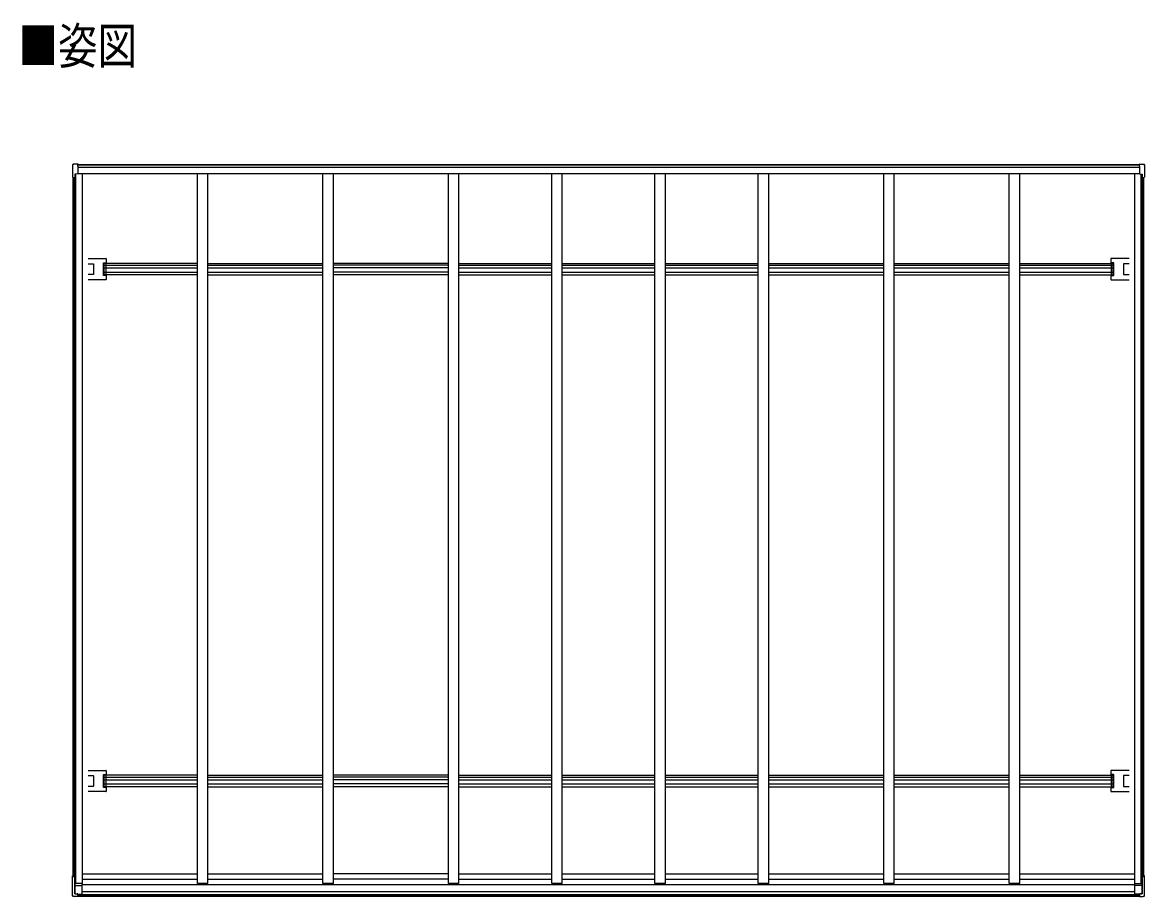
# Model space of a CAD drawing. Units: millimetres, scale not verified. Extents: x -14718 to 14718, y -10395 to 10395.
# Drawn here: x -10448 to -5082, y 660 to 4838 of the extents above; entities that cross this region are included whole.
import ezdxf
from ezdxf.enums import TextEntityAlignment as Align

# ---------------------------------------------------------------- set-up
doc = ezdxf.new("R2010")
doc.units = ezdxf.units.MM
doc.header["$LTSCALE"] = 50
for name, color, linetype in [('0-2_USER1', 3, 'Continuous'), ('0-4_YKK_13', 4, 'Continuous'), ('0-5_YKK_A1', 4, 'Continuous')]:
    doc.layers.add(name, color=color, linetype=linetype)
doc.styles.add('ＭＳ ゴシック', font='')
doc.styles.get('ＭＳ ゴシック').set_extended_font_data('MS Gothic')

msp = doc.modelspace()

# ---------------------------------------------------------------- linework, layer by layer
at = {"layer": '0-4_YKK_13'}
for p, q in [((-10207.81, 4157.41), (-10207.81, 4099.55)), ((-10207.4, 4155.69), (-10207.4, 4098.22)), ((-10182.93, 4162.27), (-10201.98, 4161.23)), ((-10182.93, 4160.54), (-10201.63, 4159.59)), ((-10182.93, 4162.26), (-10182.93, 4161.13)), ((-10182.93, 4154.64), (-10182.93, 4161.13)), ((-10182.93, 4160.43), (-10182.93, 4160.54)), ((-10182.93, 4151.03), (-10182.93, 4160.43)), ((-10182.93, 4151.03), (-10182.93, 4149.39)), ((-10182.93, 4149.6), (-10182.93, 4149.39)), ((-10182.93, 4149.39), (-10182.93, 4114.61)), ((-5106.93, 4162.27), (-5087.88, 4161.23)), ((-5106.93, 4162.26), (-5106.93, 4161.13)), ((-5106.93, 4154.64), (-5106.93, 4161.13)), ((-5106.93, 4160.54), (-5088.23, 4159.59)), ((-5106.93, 4160.43), (-5106.93, 4160.54)), ((-5106.93, 4151.03), (-5106.93, 4160.43)), ((-5106.93, 4151.03), (-5106.93, 4149.39)), ((-5106.93, 4149.6), (-5106.93, 4149.39)), ((-5106.93, 4149.39), (-5106.93, 4114.61)), ((-5082.46, 4155.69), (-5082.46, 4098.22)), ((-5082.05, 4157.41), (-5082.05, 4099.55)), ((-10196.76, 4113.94), (-10196.76, 4103.76)), ((-5093.1, 4113.94), (-5093.1, 4103.76)), ((-10133.93, 3709.73), (-10047.98, 3709.73)), ((-10046.98, 3708.73), (-10046.98, 3688.62)), ((-5242.88, 3708.73), (-5242.88, 3688.62)), ((-5155.93, 3709.73), (-5241.88, 3709.73)), ((-10133.93, 3685.28), (-10107.98, 3685.28)), ((-10106.98, 3684.28), (-10106.98, 3634.28)), ((-10060.48, 3629.58), (-10060.48, 3688.98)), ((-10059.48, 3689.98), (-10048.56, 3689.98)), ((-10047.57, 3690.04), (-10048.6, 3689.01)), ((-5242.3, 3690.04), (-5241.26, 3689.01)), ((-5230.38, 3689.98), (-5241.3, 3689.98)), ((-5229.38, 3629.58), (-5229.38, 3688.98)), ((-5182.88, 3684.28), (-5182.88, 3634.28)), ((-5155.93, 3685.28), (-5181.88, 3685.28)), ((-10107.98, 3633.28), (-10133.93, 3633.28)), ((-10047.98, 3608.83), (-10133.93, 3608.83)), ((-10048.56, 3628.58), (-10059.48, 3628.58)), ((-10048.6, 3629.56), (-10047.57, 3628.53)), ((-10046.98, 3629.94), (-10046.98, 3609.83)), ((-5242.88, 3629.94), (-5242.88, 3609.83)), ((-5241.26, 3629.56), (-5242.3, 3628.53)), ((-5241.88, 3608.83), (-5155.93, 3608.83)), ((-5241.3, 3628.58), (-5230.38, 3628.58)), ((-5181.88, 3633.28), (-5155.93, 3633.28)), ((-10133.93, 1262.91), (-10047.98, 1262.91)), ((-10133.93, 1238.46), (-10107.98, 1238.46)), ((-10106.98, 1237.46), (-10106.98, 1187.46)), ((-10060.48, 1182.76), (-10060.48, 1242.16)), ((-10059.48, 1243.16), (-10048.56, 1243.16)), ((-10047.57, 1243.22), (-10048.6, 1242.19)), ((-10046.98, 1261.91), (-10046.98, 1241.8)), ((-5242.88, 1261.91), (-5242.88, 1241.8)), ((-5242.3, 1243.22), (-5241.26, 1242.19)), ((-5155.93, 1262.91), (-5241.88, 1262.91)), ((-5230.38, 1243.16), (-5241.3, 1243.16)), ((-5229.38, 1182.76), (-5229.38, 1242.16)), ((-5182.88, 1237.46), (-5182.88, 1187.46)), ((-5155.93, 1238.46), (-5181.88, 1238.46)), ((-10107.98, 1186.46), (-10133.93, 1186.46)), ((-10048.56, 1181.76), (-10059.48, 1181.76)), ((-10048.6, 1182.74), (-10047.57, 1181.71)), ((-10046.98, 1183.12), (-10046.98, 1163.01)), ((-5242.88, 1183.12), (-5242.88, 1163.01)), ((-5241.26, 1182.74), (-5242.3, 1181.71)), ((-5241.3, 1181.76), (-5230.38, 1181.76)), ((-5181.88, 1186.46), (-5155.93, 1186.46)), ((-10047.98, 1162.01), (-10133.93, 1162.01)), ((-5241.88, 1162.01), (-5155.93, 1162.01)), ((-10207.81, 666.1), (-10207.81, 758.88)), ((-10207.4, 665.17), (-10207.4, 757.55)), ((-10204.93, 758.76), (-10206.75, 758.79)), ((-10206.35, 757.64), (-10204.93, 757.66)), ((-10204.93, 759.04), (-10205.99, 758.91)), ((-10205.78, 758.88), (-10204.93, 758.87)), ((-10204.93, 757.55), (-10205.5, 757.54)), ((-10198.3, 756.15), (-10196.91, 756.14)), ((-10197.13, 756.04), (-10196.91, 756.14)), ((-10196.91, 751.16), (-10196.91, 756.14)), ((-5091.56, 756.15), (-5092.95, 756.14)), ((-5092.73, 756.04), (-5092.95, 756.14)), ((-5092.95, 751.16), (-5092.95, 756.14)), ((-5084.93, 759.04), (-5083.87, 758.91)), ((-5084.08, 758.88), (-5084.93, 758.87)), ((-5084.93, 758.76), (-5083.11, 758.79)), ((-5083.51, 757.64), (-5084.93, 757.66)), ((-5084.93, 757.55), (-5084.36, 757.54)), ((-5082.46, 665.17), (-5082.46, 757.55)), ((-5082.05, 666.1), (-5082.05, 758.88)), ((-10196.76, 749.33), (-10196.76, 673.44)), ((-10196.76, 712.81), (-10161.93, 712.84)), ((-10161.93, 670.44), (-10161.93, 722.67)), ((-5127.93, 670.44), (-5127.93, 722.67)), ((-5093.1, 712.81), (-5127.93, 712.84)), ((-5093.1, 749.33), (-5093.1, 673.44)), ((-10204.72, 661.5), (-10204.73, 661.5)), ((-10182.93, 660.31), (-10201.63, 661.3)), ((-10196.88, 673.39), (-10197.13, 673.29)), ((-10197.13, 673.29), (-10182.93, 672.49)), ((-10196.76, 673.44), (-10196.88, 673.39)), ((-10194.74, 673.29), (-10185.93, 672.83)), ((-10185.93, 672.89), (-10185.93, 672.83)), ((-10185.93, 672.76), (-10185.93, 672.83)), ((-10182.93, 672.6), (-10185.93, 672.76)), ((-10182.93, 672.6), (-10182.93, 672.49)), ((-10182.93, 668.34), (-10182.93, 672.49)), ((-10182.93, 672.31), (-10161.93, 672.11)), ((-10182.93, 666.85), (-10182.93, 668.34)), ((-10182.93, 666.85), (-10182.93, 660.36)), ((-10182.93, 660.33), (-10182.93, 660.36)), ((-5106.93, 672.31), (-5127.93, 672.11)), ((-5092.73, 673.29), (-5106.93, 672.49)), ((-5106.93, 672.6), (-5103.93, 672.76)), ((-5106.93, 672.6), (-5106.93, 672.49)), ((-5106.93, 668.34), (-5106.93, 672.49)), ((-5106.93, 666.85), (-5106.93, 668.34)), ((-5106.93, 666.85), (-5106.93, 660.36)), ((-5106.93, 660.31), (-5088.23, 661.3)), ((-5106.93, 660.33), (-5106.93, 660.36)), ((-5095.12, 673.29), (-5103.93, 672.83)), ((-5103.93, 672.89), (-5103.93, 672.83)), ((-5103.93, 672.76), (-5103.93, 672.83)), ((-5093.1, 673.44), (-5092.98, 673.39)), ((-5092.98, 673.39), (-5092.73, 673.29)), ((-5085.14, 661.5), (-5085.14, 661.5))]:
    msp.add_line(p, q, dxfattribs=at)
for points in [[(-10207.8, 4158.18), (-10207.8, 4157.88), (-10207.81, 4157.41)], [(-10207.4, 4156.45), (-10207.4, 4155.91), (-10207.4, 4155.69)], [(-10201.98, 4161.23), (-10203.57, 4161.12), (-10205.29, 4160.97), (-10205.3, 4160.97)], [(-5087.88, 4161.23), (-5086.3, 4161.12), (-5084.57, 4160.97), (-5084.56, 4160.97)], [(-5082.46, 4156.45), (-5082.46, 4155.91), (-5082.46, 4155.69)], [(-5082.06, 4158.18), (-5082.06, 4157.88), (-5082.06, 4157.41)], [(-10207.33, 4098.19), (-10207.39, 4098.21), (-10207.4, 4098.22)], [(-10182.93, 4114.61), (-10197.13, 4113.92), (-10197.13, 4096.71), (-10198.25, 4096.71)], [(-10196.91, 4101.8), (-10196.91, 4096.81), (-10197.13, 4096.71)], [(-5106.93, 4114.61), (-5092.73, 4113.92), (-5092.73, 4096.71), (-5091.61, 4096.71)], [(-5092.95, 4101.8), (-5092.95, 4096.81), (-5092.73, 4096.71)], [(-5082.53, 4098.19), (-5082.47, 4098.21), (-5082.46, 4098.22)], [(-10048.66, 3688.01), (-10048.66, 3631.78), (-10048.66, 3630.56)], [(-10048.53, 3686.78), (-10048.53, 3687.07), (-10046.98, 3688.62)], [(-5241.33, 3686.78), (-5241.33, 3687.07), (-5242.88, 3688.62)], [(-5241.2, 3688.01), (-5241.2, 3631.78), (-5241.2, 3630.56)], [(-10046.98, 3629.94), (-10048.53, 3631.5), (-10048.53, 3631.78)], [(-5242.88, 3629.94), (-5241.33, 3631.5), (-5241.33, 3631.78)], [(-10048.66, 1241.19), (-10048.66, 1184.96), (-10048.66, 1183.74)], [(-10048.53, 1239.96), (-10048.53, 1240.25), (-10046.98, 1241.8)], [(-5241.33, 1239.96), (-5241.33, 1240.25), (-5242.88, 1241.8)], [(-5241.2, 1241.19), (-5241.2, 1184.96), (-5241.2, 1183.74)], [(-10046.98, 1183.12), (-10048.53, 1184.68), (-10048.53, 1184.96)], [(-5242.88, 1183.12), (-5241.33, 1184.68), (-5241.33, 1184.96)], [(-10206.75, 758.79), (-10207.05, 758.79), (-10207.31, 758.81), (-10207.53, 758.82), (-10207.69, 758.84), (-10207.78, 758.86), (-10207.81, 758.88), (-10207.76, 758.9), (-10207.64, 758.92)], [(-10207.64, 758.92), (-10206.17, 759.1), (-10204.93, 759.25)], [(-10207.33, 757.52), (-10207.39, 757.54), (-10207.4, 757.56), (-10207.35, 757.58), (-10207.23, 757.6), (-10207.07, 757.61), (-10206.86, 757.62), (-10206.62, 757.63), (-10206.35, 757.64)], [(-10205.99, 758.91), (-10206.01, 758.91), (-10206.03, 758.9), (-10206.02, 758.9), (-10206, 758.89), (-10205.96, 758.89), (-10205.91, 758.89), (-10205.85, 758.88), (-10205.78, 758.88)], [(-10205.5, 757.54), (-10205.56, 757.54), (-10205.61, 757.54), (-10205.66, 757.54), (-10205.7, 757.53), (-10205.73, 757.53), (-10205.74, 757.53), (-10205.74, 757.52), (-10205.72, 757.52)], [(-10197.13, 673.29), (-10197.13, 756.04), (-10198.25, 756.04)], [(-5092.73, 673.29), (-5092.73, 756.04), (-5091.61, 756.04)], [(-5082.23, 758.92), (-5083.69, 759.1), (-5084.93, 759.25)], [(-5084.36, 757.54), (-5084.3, 757.54), (-5084.25, 757.54), (-5084.2, 757.54), (-5084.16, 757.53), (-5084.13, 757.53), (-5084.12, 757.53), (-5084.12, 757.52), (-5084.14, 757.52)], [(-5083.87, 758.91), (-5083.85, 758.91), (-5083.84, 758.9), (-5083.84, 758.9), (-5083.86, 758.89), (-5083.9, 758.89), (-5083.95, 758.89), (-5084.01, 758.88), (-5084.08, 758.88)], [(-5082.53, 757.52), (-5082.47, 757.54), (-5082.46, 757.56), (-5082.52, 757.58), (-5082.63, 757.6), (-5082.79, 757.61), (-5083, 757.62), (-5083.24, 757.63), (-5083.51, 757.64)], [(-5083.11, 758.79), (-5082.81, 758.79), (-5082.55, 758.81), (-5082.33, 758.82), (-5082.17, 758.84), (-5082.08, 758.86), (-5082.06, 758.88), (-5082.11, 758.9), (-5082.23, 758.92)], [(-10207.8, 665.34), (-10207.81, 665.87), (-10207.81, 666.1)], [(-10207.4, 664.41), (-10207.4, 664.94), (-10207.4, 665.17)], [(-10201.63, 661.28), (-10203.32, 661.38), (-10204.73, 661.49)], [(-5088.23, 661.28), (-5086.54, 661.38), (-5085.13, 661.49)], [(-5082.46, 664.41), (-5082.46, 664.94), (-5082.46, 665.17)], [(-5082.06, 665.34), (-5082.06, 665.87), (-5082.06, 666.1)]]:
    msp.add_lwpolyline(points, dxfattribs=at)
for centre, radius, start, end in [((-10205.06, 4158.24), 2.73, 95.02177, 181.25077), ((-10204.52, 4156.49), 2.87, 94.34735, 180.89355), ((-10199.32, 4104.29), 55.36, 92.39604, 95.62484), ((-5090.55, 4104.29), 55.36, 84.37516, 87.60396), ((-5085.34, 4156.49), 2.87, 359.10645, 85.65265), ((-5084.8, 4158.24), 2.73, 358.74923, 84.97823), ((-10207.45, 4100.49), 1.01, 249.16063, 272.29684), ((-10142.98, 4425.25), 333.33, 258.8691, 260.19652), ((-10198.42, 4108.26), 11.55, 263.44833, 270.84546), ((-5091.44, 4108.26), 11.55, 269.15454, 276.55167), ((-5146.88, 4425.25), 333.33, 279.80348, 281.1309), ((-5082.42, 4100.49), 1.01, 267.70316, 290.83937), ((-10107.98, 3684.28), 1, 0, 90), ((-5181.88, 3684.28), 1, 90, 180), ((-10107.98, 3634.28), 1, 270, 0), ((-5181.88, 3634.28), 1, 180, 270), ((-10107.98, 1237.46), 1, 0, 90), ((-5181.88, 1237.46), 1, 90, 180), ((-10107.98, 1187.46), 1, 270, 0), ((-5181.88, 1187.46), 1, 180, 270), ((-10142.98, 1084.58), 333.33, 258.8691, 260.19652), ((-10141.43, 1085.42), 334.14, 258.90733, 260.20202), ((-10198.42, 767.59), 11.55, 263.44833, 270.84546), ((-5091.44, 767.59), 11.55, 269.15454, 276.55167), ((-5148.43, 1085.42), 334.14, 279.79798, 281.09267), ((-5146.88, 1084.58), 333.33, 279.80348, 281.1309), ((-10205.29, 665.23), 2.51, 177.51775, 215.83996), ((-10204.53, 664.36), 2.86, 179.03107, 265.99674), ((-5085.34, 664.36), 2.86, 274.00326, 0.96893), ((-5084.58, 665.23), 2.51, 324.16004, 2.48225)]:
    msp.add_arc(centre, radius, start, end, dxfattribs=at)
for centre, major_axis, ratio, start_param, end_param in [((-10047.98, 3708.73), (0.71, 0.71), 0.99628, 5.4996506, 7.06672), ((-5241.88, 3708.73), (-0.71, 0.71), 0.99628, 5.4996506, 7.06672), ((-10059.48, 3688.98), (-0.71, 0.71), 0.99628, 5.4996506, 7.06672), ((-10048.6, 3688.01), (0, 1), 0.061163, 0.0610865, 1.5707963), ((-10048.56, 3690.04), (-1, 0), 0.061163, 1.5707963, 3.0805061), ((-5241.3, 3690.04), (1, 0), 0.061163, 3.2026792, 4.712389), ((-5241.27, 3688.01), (0, 1), 0.061163, 4.712389, 6.2220988), ((-5230.38, 3688.98), (0.71, 0.71), 0.99628, 5.4996506, 7.06672), ((-10059.48, 3629.58), (-0.71, -0.71), 0.99628, 5.4996506, 7.06672), ((-10048.6, 3630.56), (0, 1), 0.061163, 1.5707963, 3.0805061), ((-10048.56, 3628.52), (-1, 0), 0.061163, 3.2026792, 4.712389), ((-10047.98, 3609.83), (0.71, -0.71), 0.99628, 5.4996506, 7.06672), ((-5241.88, 3609.83), (-0.71, -0.71), 0.99628, 5.4996506, 7.06672), ((-5241.3, 3628.52), (1, 0), 0.061163, 1.5707963, 3.0805061), ((-5241.27, 3630.56), (0, 1), 0.061163, 3.2026792, 4.712389), ((-5230.38, 3629.58), (0.71, -0.71), 0.99628, 5.4996506, 7.06672), ((-10059.48, 1242.16), (-0.71, 0.71), 0.99628, 5.4996506, 7.06672), ((-10048.6, 1241.19), (0, 1), 0.061163, 0.0610865, 1.5707963), ((-10048.56, 1243.22), (-1, 0), 0.061163, 1.5707963, 3.0805061), ((-10047.98, 1261.91), (0.71, 0.71), 0.99628, 5.4996506, 7.06672), ((-5241.88, 1261.91), (-0.71, 0.71), 0.99628, 5.4996506, 7.06672), ((-5241.3, 1243.22), (1, 0), 0.061163, 3.2026792, 4.712389), ((-5241.27, 1241.19), (0, 1), 0.061163, 4.712389, 6.2220988), ((-5230.38, 1242.16), (0.71, 0.71), 0.99628, 5.4996506, 7.06672), ((-10059.48, 1182.76), (-0.71, -0.71), 0.99628, 5.4996506, 7.06672), ((-10048.6, 1183.74), (0, 1), 0.061163, 1.5707963, 3.0805061), ((-10048.56, 1181.7), (-1, 0), 0.061163, 3.2026792, 4.712389), ((-5241.3, 1181.7), (1, 0), 0.061163, 1.5707963, 3.0805061), ((-5241.27, 1183.74), (0, 1), 0.061163, 3.2026792, 4.712389), ((-5230.38, 1182.76), (0.71, -0.71), 0.99628, 5.4996506, 7.06672), ((-10047.98, 1163.01), (0.71, -0.71), 0.99628, 5.4996506, 7.06672), ((-5241.88, 1163.01), (-0.71, -0.71), 0.99628, 5.4996506, 7.06672), ((-17595.16, 1072.34), (-8222.56, 430.03), 0.003344, 2.6907723, 2.6932377), ((2305.3, 1072.34), (-8222.56, -430.03), 0.003344, 0.4483549, 0.4508203)]:
    msp.add_ellipse(centre, major_axis=major_axis, ratio=ratio, start_param=start_param, end_param=end_param, dxfattribs=at)
at = {"layer": '0-5_YKK_A1'}
for p, q in [((-10182.93, 4159.28), (-5106.93, 4159.28)), ((-10182.93, 4157.79), (-5106.93, 4157.79)), ((-10182.93, 4146.84), (-5106.93, 4146.84)), ((-10204.93, 757.36), (-10204.93, 4097.73)), ((-10197.93, 756.04), (-10197.93, 4096.71)), ((-10192.23, 722.67), (-10192.23, 4114.16)), ((-10182.93, 4116.64), (-5106.93, 4116.64)), ((-10160.93, 722.67), (-10160.93, 4116.64)), ((-9610.93, 722.67), (-9610.93, 4116.64)), ((-9610.93, 4116.64), (-9560.93, 4116.64)), ((-9560.93, 722.67), (-9560.93, 4116.64)), ((-9010.93, 722.67), (-9010.93, 4116.64)), ((-9010.93, 4116.64), (-8960.93, 4116.64)), ((-8960.93, 722.67), (-8960.93, 4116.64)), ((-8410.93, 722.67), (-8410.93, 4116.64)), ((-8410.93, 4116.64), (-8360.93, 4116.64)), ((-8360.93, 722.67), (-8360.93, 4116.64)), ((-7916.93, 722.67), (-7916.93, 4116.64)), ((-7916.93, 4116.64), (-7866.93, 4116.64)), ((-7866.93, 722.67), (-7866.93, 4116.64)), ((-7422.93, 722.67), (-7422.93, 4116.64)), ((-7422.93, 4116.64), (-7372.93, 4116.64)), ((-7372.93, 722.67), (-7372.93, 4116.64)), ((-6928.93, 722.67), (-6928.93, 4116.64)), ((-6928.93, 4116.64), (-6878.93, 4116.64)), ((-6928.93, 4116.64), (-6878.93, 4116.64)), ((-6878.93, 722.67), (-6878.93, 4116.64)), ((-6328.93, 4116.64), (-6278.93, 4116.64)), ((-6328.93, 722.67), (-6328.93, 4116.64)), ((-6328.93, 4116.64), (-6278.93, 4116.64)), ((-6278.93, 722.67), (-6278.93, 4116.64)), ((-5728.93, 722.67), (-5728.93, 4116.64)), ((-5728.93, 4116.64), (-5678.93, 4116.64)), ((-5678.93, 722.67), (-5678.93, 4116.64)), ((-5128.93, 722.67), (-5128.93, 4116.64)), ((-5097.63, 722.67), (-5097.63, 4114.16)), ((-5091.93, 756.04), (-5091.93, 4096.71)), ((-5084.93, 757.36), (-5084.93, 4097.73)), ((-9610.93, 3686.78), (-10057.43, 3686.78)), ((-10057.43, 3631.78), (-10057.43, 3686.78)), ((-10057.43, 3678.11), (-9610.93, 3678.11)), ((-10057.43, 3665.1), (-9610.93, 3665.1)), ((-9560.93, 3686.78), (-9010.93, 3686.78)), ((-9560.93, 3678.11), (-9010.93, 3678.11)), ((-9560.93, 3665.1), (-9010.93, 3665.1)), ((-8410.93, 3686.78), (-8960.93, 3686.78)), ((-8410.93, 3678.11), (-8960.93, 3678.11)), ((-8410.93, 3665.1), (-8960.93, 3665.1)), ((-8360.93, 3686.78), (-7916.93, 3686.78)), ((-8360.93, 3678.11), (-7916.93, 3678.11)), ((-8360.93, 3665.1), (-7916.93, 3665.1)), ((-7866.93, 3686.78), (-7422.93, 3686.78)), ((-7866.93, 3678.11), (-7422.93, 3678.11)), ((-7866.93, 3665.1), (-7422.93, 3665.1)), ((-7372.93, 3686.78), (-6928.93, 3686.78)), ((-7372.93, 3678.11), (-6928.93, 3678.11)), ((-7372.93, 3665.1), (-6928.93, 3665.1)), ((-6878.93, 3686.78), (-6328.93, 3686.78)), ((-6878.93, 3678.11), (-6328.93, 3678.11)), ((-6878.93, 3665.1), (-6328.93, 3665.1)), ((-6278.93, 3686.78), (-5728.93, 3686.78)), ((-6278.93, 3678.11), (-5728.93, 3678.11)), ((-6278.93, 3665.1), (-5728.93, 3665.1)), ((-5678.93, 3686.78), (-5232.43, 3686.78)), ((-5678.93, 3678.11), (-5232.43, 3678.11)), ((-5678.93, 3665.1), (-5232.43, 3665.1)), ((-10057.43, 3645.35), (-9610.93, 3645.35)), ((-9610.93, 3631.78), (-10057.43, 3631.78)), ((-9560.93, 3645.35), (-9010.93, 3645.35)), ((-9560.93, 3631.78), (-9010.93, 3631.78)), ((-8410.93, 3645.35), (-8960.93, 3645.35)), ((-8410.93, 3631.78), (-8960.93, 3631.78)), ((-8360.93, 3645.35), (-7916.93, 3645.35)), ((-8360.93, 3631.78), (-7916.93, 3631.78)), ((-7866.93, 3645.35), (-7422.93, 3645.35)), ((-7866.93, 3631.78), (-7422.93, 3631.78)), ((-7372.93, 3645.35), (-6928.93, 3645.35)), ((-7372.93, 3631.78), (-6928.93, 3631.78)), ((-6878.93, 3645.35), (-6328.93, 3645.35)), ((-6878.93, 3631.78), (-6328.93, 3631.78)), ((-6278.93, 3645.35), (-5728.93, 3645.35)), ((-6278.93, 3631.78), (-5728.93, 3631.78)), ((-5678.93, 3645.35), (-5232.43, 3645.35)), ((-9610.93, 1239.96), (-10057.43, 1239.96)), ((-10057.43, 1184.96), (-10057.43, 1239.96)), ((-9560.93, 1239.96), (-9010.93, 1239.96)), ((-8410.93, 1239.96), (-8960.93, 1239.96)), ((-8360.93, 1239.96), (-7916.93, 1239.96)), ((-7866.93, 1239.96), (-7422.93, 1239.96)), ((-7372.93, 1239.96), (-6928.93, 1239.96)), ((-6878.93, 1239.96), (-6328.93, 1239.96)), ((-6278.93, 1239.96), (-5728.93, 1239.96)), ((-5678.93, 1239.96), (-5232.43, 1239.96)), ((-10057.43, 1231.29), (-9610.93, 1231.29)), ((-10057.43, 1218.28), (-9610.93, 1218.28)), ((-10057.43, 1198.53), (-9610.93, 1198.53)), ((-9610.93, 1184.96), (-10057.43, 1184.96)), ((-9560.93, 1231.29), (-9010.93, 1231.29)), ((-9560.93, 1218.28), (-9010.93, 1218.28)), ((-9560.93, 1198.53), (-9010.93, 1198.53)), ((-9560.93, 1184.96), (-9010.93, 1184.96)), ((-8410.93, 1231.29), (-8960.93, 1231.29)), ((-8410.93, 1218.28), (-8960.93, 1218.28)), ((-8410.93, 1198.53), (-8960.93, 1198.53)), ((-8410.93, 1184.96), (-8960.93, 1184.96)), ((-8360.93, 1231.29), (-7916.93, 1231.29)), ((-8360.93, 1218.28), (-7916.93, 1218.28)), ((-8360.93, 1198.53), (-7916.93, 1198.53)), ((-8360.93, 1184.96), (-7916.93, 1184.96)), ((-7866.93, 1231.29), (-7422.93, 1231.29)), ((-7866.93, 1218.28), (-7422.93, 1218.28)), ((-7866.93, 1198.53), (-7422.93, 1198.53)), ((-7866.93, 1184.96), (-7422.93, 1184.96)), ((-7372.93, 1231.29), (-6928.93, 1231.29)), ((-7372.93, 1218.28), (-6928.93, 1218.28)), ((-7372.93, 1198.53), (-6928.93, 1198.53)), ((-7372.93, 1184.96), (-6928.93, 1184.96)), ((-6878.93, 1231.29), (-6328.93, 1231.29)), ((-6878.93, 1218.28), (-6328.93, 1218.28)), ((-6878.93, 1198.53), (-6328.93, 1198.53)), ((-6878.93, 1184.96), (-6328.93, 1184.96)), ((-6278.93, 1231.29), (-5728.93, 1231.29)), ((-6278.93, 1218.28), (-5728.93, 1218.28)), ((-6278.93, 1198.53), (-5728.93, 1198.53)), ((-6278.93, 1184.96), (-5728.93, 1184.96)), ((-5678.93, 1231.29), (-5232.43, 1231.29)), ((-5678.93, 1218.28), (-5232.43, 1218.28)), ((-5678.93, 1198.53), (-5232.43, 1198.53)), ((-10160.93, 768.28), (-9610.93, 768.28)), ((-9560.93, 768.28), (-9010.93, 768.28)), ((-8410.93, 768.28), (-8960.93, 768.28)), ((-8360.93, 768.28), (-7916.93, 768.28)), ((-7866.93, 768.28), (-7422.93, 768.28)), ((-7372.93, 768.28), (-6928.93, 768.28)), ((-6878.93, 768.28), (-6328.93, 768.28)), ((-6278.93, 768.28), (-5728.93, 768.28)), ((-5678.93, 768.28), (-5128.93, 768.28)), ((-10160.93, 722.67), (-10196.23, 722.67)), ((-10161.93, 717.56), (-5127.93, 717.56)), ((-10160.93, 743.63), (-9610.93, 743.63)), ((-9560.93, 722.67), (-9610.93, 722.67)), ((-9560.93, 743.63), (-9010.93, 743.63)), ((-8960.93, 722.67), (-9010.93, 722.67)), ((-8410.93, 743.63), (-8960.93, 743.63)), ((-8360.93, 722.67), (-8410.93, 722.67)), ((-8360.93, 743.63), (-7916.93, 743.63)), ((-7866.93, 722.67), (-7916.93, 722.67)), ((-7866.93, 743.63), (-7422.93, 743.63)), ((-7372.93, 722.67), (-7422.93, 722.67)), ((-7372.93, 743.63), (-6928.93, 743.63)), ((-6878.93, 722.67), (-6928.93, 722.67)), ((-6878.93, 743.63), (-6328.93, 743.63)), ((-6278.93, 722.67), (-6328.93, 722.67)), ((-6278.93, 743.63), (-5728.93, 743.63)), ((-5678.93, 722.67), (-5728.93, 722.67)), ((-5678.93, 743.63), (-5128.93, 743.63)), ((-5128.93, 722.67), (-5093.63, 722.67)), ((-10182.93, 670.44), (-5106.93, 670.44)), ((-10182.93, 668.21), (-5106.93, 668.21)), ((-10182.93, 662.5), (-5106.93, 662.5)), ((-10161.93, 684.24), (-5127.93, 684.24))]:
    msp.add_line(p, q, dxfattribs=at)
for points in [[(-5678.93, 3631.78), (-5232.43, 3631.78), (-5232.43, 3686.78)], [(-5678.93, 1184.96), (-5232.43, 1184.96), (-5232.43, 1239.96)]]:
    msp.add_lwpolyline(points, dxfattribs=at)

# ---------------------------------------------------------------- texts
at = {"layer": '0-2_USER1', "style": 'ＭＳ ゴシック', "width": 0.8}
msp.add_text('■姿図', height=173.2, dxfattribs=at).set_placement((-10466.41, 4588.07), align=Align.BOTTOM_LEFT)

doc.saveas('drawing.dxf')
